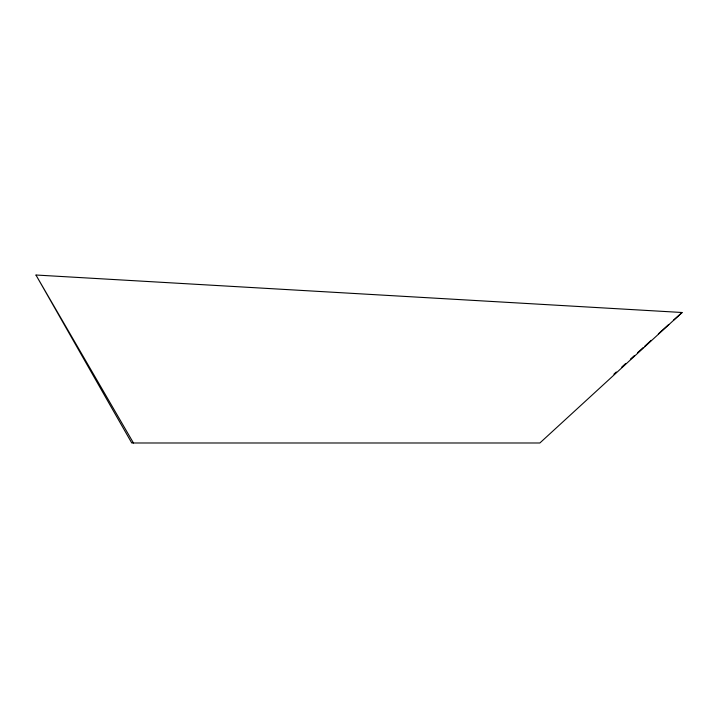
<?xml version="1.0" encoding="UTF-8"?>
<svg xmlns="http://www.w3.org/2000/svg" width="718" height="718" viewBox="0 0 718 718"><rect width="100%" height="100%" fill="white"/><g stroke="black" fill="none" stroke-linecap="round" stroke-linejoin="round"><path stroke-width="1.08" d="M651.217 340.332L644.809 346.148M630.395 359.206L634.38 355.598M637.566 352.709L643.193 347.602M613.899 374.177L616.322 371.987M621.761 367.042L625.656 363.514M668.763 324.455L658.352 333.87M673.439 320.237L681.974 312.644L539.864 442.988L131.771 442.988A803.711 4.335 60.1 0 1 110.105 405.167L36.044 275.2L133.458 442.988M35.9 275.012L682.1 312.501"/></g></svg>
